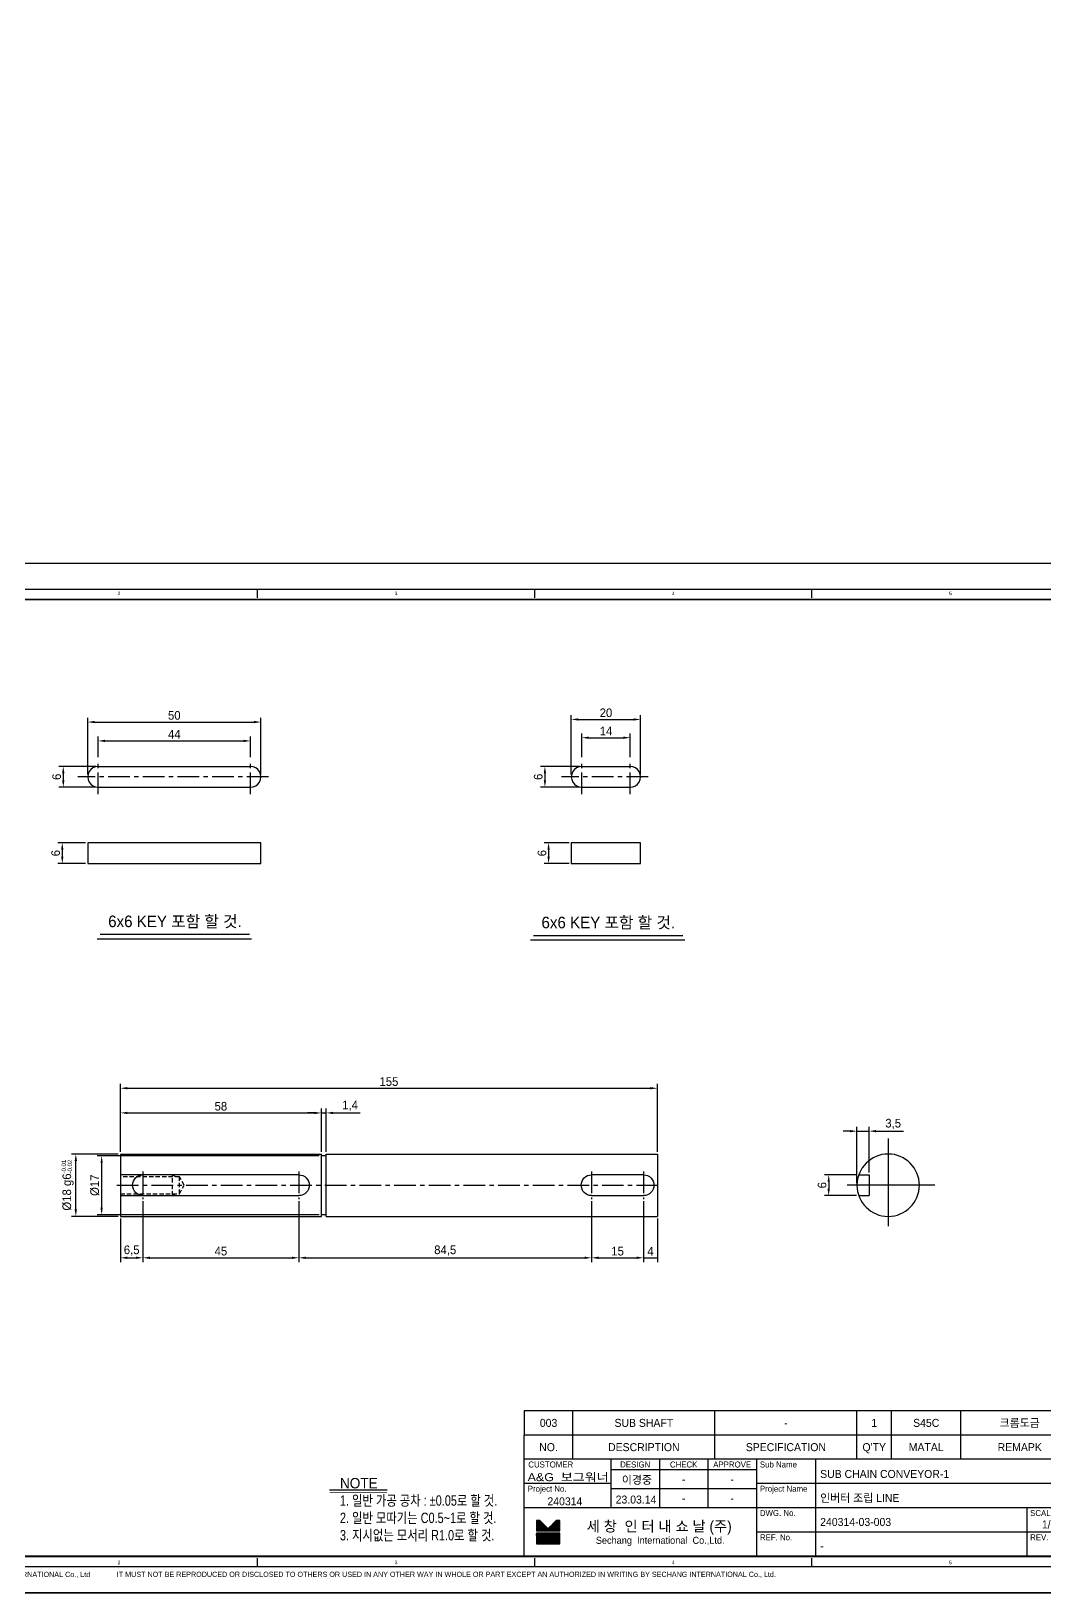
# Model space of a CAD drawing. Header units: inches. Extents: x 0 to 77285, y -118 to 40065.
# Drawn here: x 72740.2 to 73032.8, y 3988 to 4438.4 of the extents above; entities that cross this region are included whole.
import ezdxf
from ezdxf.enums import TextEntityAlignment as Align

# ---------------------------------------------------------------- set-up
doc = ezdxf.new("R2010")
doc.units = ezdxf.units.IN
doc.header["$LTSCALE"] = 5
doc.header["$MEASUREMENT"] = 0
for name, pattern in [('CENTER', [2, 1.25, -0.25, 0.25, -0.25]), ('HIDDEN', [0.375, 0.25, -0.125]), ('PHANTOM', [2.5, 1.25, -0.25, 0.25, -0.25, 0.25, -0.25])]:
    doc.linetypes.add(name, pattern=pattern)
for name, color, linetype in [('11', 1, 'CENTER'), ('22', 2, 'HIDDEN'), ('44', 4, 'Continuous'), ('55', 5, 'Continuous'), ('66', 6, 'PHANTOM'), ('77', 40, 'HIDDEN'), ('99', 181, 'Continuous'), ('A', 8, 'Continuous'), ('B', 123, 'Continuous'), ('D', 3, 'Continuous'), ('G', 231, 'Continuous'), ('T', 3, 'Continuous'), ('VV', 1, 'Continuous'), ('Y', 60, 'Continuous')]:
    doc.layers.add(name, color=color, linetype=linetype)
doc.layers.add('33', color=3, linetype='PHANTOM', lineweight=9)
doc.layers.add('88', color=35, linetype='Continuous', lineweight=5)
doc.styles.add('SCI', font='')
doc.styles.get('SCI').set_extended_font_data('Gulim')
doc.dimstyles.new('SCH', dxfattribs={"dimtxt": 2.5, "dimasz": 2, "dimexe": 1.25, "dimexo": 0.625, "dimtad": 1, "dimdec": 8, "dimtxsty": 'SCI', "dimcen": 2.5, "dimclrd": 4, "dimclre": 4, "dimclrt": 7, "dimadec": 8, "dimazin": 2, "dimtfac": 1, "dimtdec": 8, "dimtmove": 0, "dimatfit": 3, "dimfxl": 1, "dimarcsym": 0})

# ---------------------------------------------------------------- blocks, each defined once
blk = doc.blocks.new('J2')
for p, q in [((0, 2.25), (-2.6, 2.25)), ((-2.6, 2.25), (-1.3, 0)), ((-1.3, 0), (0, 2.25)), ((2.6, 2.25), (0, 2.25)), ((0, 2.25), (1.3, 0)), ((1.3, 0), (2.6, 2.25))]:
    blk.add_line(p, q)
blk = doc.blocks.new('J3')
for p, q in [((-3.9, 2.25), (-2.6, 0)), ((-1.3, 2.25), (-3.9, 2.25)), ((-2.6, 0), (-1.3, 2.25)), ((-1.3, 2.25), (0, 0)), ((1.3, 2.25), (-1.3, 2.25)), ((0, 0), (1.3, 2.25)), ((1.3, 2.25), (2.6, 0)), ((3.9, 2.25), (1.3, 2.25)), ((2.6, 0), (3.9, 2.25))]:
    blk.add_line(p, q)
blk = doc.blocks.new('A$C645fd8c3')
at = {"linetype": 'Continuous'}
h = blk.add_hatch(dxfattribs=at)
h.set_pattern_fill('ANSI31', color=5, scale=0.563055, style=0)
h.set_pattern_definition([(45, (-482.600826, -378.99261), (-0.04976753, 0.04976753), [])])
h.paths.add_polyline_path([(259.73, -279.27), (259.73, -276.17), (258.74, -276.17), (256.35, -278.56), (253.96, -276.17), (252.97, -276.17), (252.97, -279.27)])
h.paths.add_polyline_path([(252.97, -279.83), (252.97, -282.93), (259.73, -282.93), (259.73, -279.83)])
at = {"color": 2}
for p, q in [((12.5, -289.5), (12.5, -7.5)), ((12.5, -7.5), (412.5, -7.5)), ((92.5, -10), (92.5, -7.5)), ((172.5, -10), (172.5, -7.5)), ((252.5, -10), (252.5, -7.5)), ((332.5, -10), (332.5, -7.5)), ((412.5, -7.5), (412.5, -289.5)), ((15, -63.9), (12.5, -63.9)), ((412.5, -63.9), (410, -63.9)), ((15, -120.3), (12.5, -120.3)), ((412.5, -120.3), (410, -120.3)), ((15, -176.7), (12.5, -176.7)), ((412.5, -176.7), (410, -176.7)), ((15, -233.1), (12.5, -233.1)), ((412.5, -233.1), (410, -233.1)), ((92.5, -289.5), (92.5, -287)), ((172.5, -289.5), (172.5, -287)), ((252.5, -289.5), (252.5, -287)), ((332.5, -289.5), (332.5, -287)), ((412.5, -289.5), (12.5, -289.5))]:
    blk.add_line(p, q, dxfattribs=at)
at = {"color": 40}
for p, q in [((47.5, -18.5), (47.5, -10.5)), ((95.5, -18.5), (95.5, -10.5))]:
    blk.add_line(p, q, dxfattribs=at)
at = {"color": 7, "linetype": 'Continuous'}
blk.add_line((27.52, -27.62), (49.52, -27.62), dxfattribs=at)
for p, q in [((409.5, -244.5), (249.5, -244.5)), ((249.5, -244.5), (249.5, -251.5)), ((249.5, -286.5), (249.5, -251.5)), ((409.5, -251.5), (249.5, -251.5)), ((409.5, -258.5), (249.5, -258.5)), ((316.5, -258.5), (316.5, -286.5)), ((316.5, -261.5), (274.5, -261.5)), ((316.5, -267), (274.5, -267)), ((415.59, -275.4), (419.2, -275.4))]:
    blk.add_line(p, q)
at = {"color": 3}
for p, q in [((263.5, -251.5), (263.5, -244.5)), ((304.5, -251.5), (304.5, -244.5)), ((345.5, -251.5), (345.5, -244.5)), ((355.5, -251.5), (355.5, -244.5)), ((375.5, -251.5), (375.5, -244.5)), ((263.5, -258.5), (263.5, -251.5)), ((304.5, -258.5), (304.5, -251.5)), ((345.5, -258.5), (345.5, -251.5)), ((355.5, -258.5), (355.5, -251.5)), ((375.5, -258.5), (375.5, -251.5)), ((274.5, -258.5), (274.5, -272.5)), ((288.5, -258.5), (288.5, -272.5)), ((302.5, -258.5), (302.5, -272.5)), ((333.5, -258.5), (333.5, -286.5)), ((274.5, -265.5), (249.5, -265.5)), ((409.58, -265.5), (316.5, -265.5)), ((409.5, -272.5), (249.5, -272.5)), ((409.58, -279.5), (316.5, -279.5))]:
    blk.add_line(p, q, dxfattribs=at)
at = {"color": 5, "linetype": 'Continuous'}
for p, q in [((252.97, -276.17), (252.97, -279.27)), ((253.96, -276.17), (252.97, -276.17)), ((253.96, -276.17), (256.35, -278.56)), ((258.74, -276.17), (256.35, -278.56)), ((259.73, -276.17), (258.74, -276.17)), ((259.73, -279.27), (259.73, -276.17)), ((259.73, -279.27), (252.97, -279.27)), ((252.97, -279.83), (252.97, -282.93)), ((259.73, -279.83), (252.97, -279.83)), ((252.97, -282.93), (259.73, -282.93)), ((259.73, -282.93), (259.73, -279.83))]:
    blk.add_line(p, q, dxfattribs=at)
at = {"color": 40, "const_width": 0.5}
blk.add_lwpolyline([(15.5, -286.5), (15.5, -10.5), (409.5, -10.5), (409.5, -286.5)], close=True, dxfattribs=at)
at = {"color": 40}
blk.add_lwpolyline([(15.5, -18.5), (95.5, -18.5)], dxfattribs=at)
blk.add_lwpolyline([(33.52, -21.62, 1), (33.52, -33.62), (43.52, -33.62, 1), (43.52, -21.62)], format="xyb", close=True)
at = {"const_width": 0.257}
blk.add_lwpolyline([(193.31, -268.04), (209.91, -268.04)], dxfattribs=at)
at = {"color": 3}
blk.add_lwpolyline([(193.31, -267.35), (209.91, -267.35)], dxfattribs=at)
for centre, start, end in [((77.61, -27.99), 120, 240), ((91.22, -27.99), 300, 60)]:
    blk.add_arc(centre, 4.69, start, end)
at = {"layer": '11'}
blk.add_line((415.59, -276.4), (419.2, -276.4), dxfattribs=at)
at = {"layer": '22'}
blk.add_line((415.59, -277.4), (419.2, -277.4), dxfattribs=at)
at = {"layer": '33'}
blk.add_line((415.59, -278.4), (419.2, -278.4), dxfattribs=at)
at = {"layer": '44'}
blk.add_line((415.59, -279.4), (419.2, -279.4), dxfattribs=at)
at = {"layer": '55'}
blk.add_line((415.59, -280.4), (419.2, -280.4), dxfattribs=at)
at = {"layer": '66'}
blk.add_line((415.59, -281.4), (419.2, -281.4), dxfattribs=at)
at = {"layer": '77'}
blk.add_line((415.59, -282.4), (419.2, -282.4), dxfattribs=at)
at = {"layer": '88'}
blk.add_line((415.59, -283.4), (419.2, -283.4), dxfattribs=at)
at = {"layer": '99'}
blk.add_line((415.59, -284.4), (419.2, -284.4), dxfattribs=at)
at = {"layer": 'A'}
blk.add_line((415.59, -285.4), (419.2, -285.4), dxfattribs=at)
at = {"layer": 'B'}
blk.add_line((415.59, -286.4), (419.2, -286.4), dxfattribs=at)
at = {"layer": 'D'}
blk.add_line((415.59, -287.4), (419.2, -287.4), dxfattribs=at)
at = {"layer": 'Defpoints', "color": 1}
blk.add_lwpolyline([(0, -297), (0, 0), (420, 0), (420, -297)], close=True, dxfattribs=at)
at = {"layer": 'G'}
blk.add_line((415.59, -288.4), (419.2, -288.4), dxfattribs=at)
at = {"layer": 'T'}
for p, q in [((394.5, -272.5), (394.5, -286.5)), ((415.59, -289.4), (419.2, -289.4))]:
    blk.add_line(p, q, dxfattribs=at)
at = {"layer": 'VV'}
blk.add_line((415.59, -291.4), (419.2, -291.4), dxfattribs=at)
at = {"layer": 'Y'}
blk.add_line((415.59, -290.4), (419.2, -290.4), dxfattribs=at)
at = {"xscale": 2.34375, "yscale": 2.34375, "zscale": 2.34375}
for name, p in [('J2', (62.5, -31.03)), ('J3', (84.42, -31.03))]:
    blk.add_blockref(name, p, dxfattribs=at)
at = {"color": 2, "style": 'SCI'}
for s, p in [('1', (52.5, -8.75)), ('2', (132.5, -8.75)), ('3', (212.5, -8.75)), ('4', (292.5, -8.75)), ('5', (372.5, -8.75)), ('A', (13.75, -35.7)), ('A', (411.25, -35.7)), ('B', (13.75, -92.1)), ('B', (411.25, -92.1)), ('C', (13.75, -148.5)), ('C', (411.25, -148.5)), ('D', (13.75, -204.9)), ('D', (411.25, -204.9)), ('E', (13.75, -261.3)), ('E', (411.25, -261.3)), ('E', (411.25, -261.3)), ('1', (52.5, -288.25)), ('2', (132.5, -288.25)), ('3', (212.5, -288.25)), ('4', (292.5, -288.25)), ('5', (372.5, -288.25))]:
    blk.add_text(s, height=1, dxfattribs=at).set_placement(p, align=Align.MIDDLE_CENTER)
at = {"style": 'SCI'}
for s, height, p in [('Project No.', 4, (31.5, -14.5)), (',', 5.86, (69.61, -29.14)), ('NO.', 2.308, (256.5, -255)), ('DESCRIPTION', 2.3077, (284, -255)), ('SPECIFICATION', 2.3077, (325, -255)), ("Q'TY", 2.308, (350.5, -255)), ('MATAL', 2.308, (365.5, -255)), ('REMAPK', 2.308, (392.5, -255)), ('DESIGN', 1.731, (281.5, -260)), ('CHECK', 1.731, (295.5, -260)), ('APPROVE', 1.731, (309.5, -260)), ('이경중', 2.308, (282, -264.44)), ('-', 2.31, (295.5, -264.25)), ('-', 2.31, (309.5, -264.25)), ('세 창  인 터 내 쇼 날 (주)', 3.0296, (288.44, -277.82)), ('0', 0.6, (414.6, -275.37)), ('Sechang  International  Co.,Ltd.', 2.0198, (288.72, -281.87))]:
    blk.add_text(s, height=height, dxfattribs=at).set_placement(p, align=Align.MIDDLE_CENTER)
for s, height, p in [('CUSTOMER', 1.731, (250.65, -260)), ('Sub Name', 1.731, (317.5, -260)), ('Project No.', 1.7308, (250.5, -267)), ('Project Name', 1.7308, (317.5, -267)), ('DWG. No.', 1.731, (317.5, -274)), ('SCALE', 1.731, (395.5, -274)), ('REF. No.', 1.731, (317.5, -281)), ('REV.', 1.731, (395.5, -281))]:
    blk.add_text(s, height=height, dxfattribs=at).set_placement(p, align=Align.MIDDLE_LEFT)
at = {"color": 40, "style": 'SCI'}
for s, height, p in [('-', 2.31, (295.5, -269.75)), ('-', 2.31, (309.5, -269.75)), ('1/', 2.308, (400.15, -277.29))]:
    blk.add_text(s, height=height, dxfattribs=at).set_placement(p, align=Align.MIDDLE_CENTER)
at = {"color": 3, "linetype": 'Continuous', "style": 'SCI'}
for s, p in [('THIS DRAWING CONTAINS CONFIDENTIAL INFORMATION PROPRIETARY TO SECHANG INTERNATIONAL Co., Ltd  ', (12.11, -292.46)), ('IT MUST NOT BE REPRODUCED OR DISCLOSED TO OTHERS OR USED IN ANY OTHER WAY IN WHOLE OR PART EXCEPT AN AUTHORIZED IN WRITING BY SECHANG INTERNATIONAL Co., Ltd.', (131.88, -292.43))]:
    blk.add_text(s, height=1.5, dxfattribs=at).set_placement(p)
at = {"color": 2, "style": 'SCI'}
blk.add_text('A3', height=3, dxfattribs=at).set_placement((419.05, -296.11), align=Align.BOTTOM_RIGHT)
at = {"color": 40, "insert": (196.28, -263.89), "char_height": 3, "attachment_point": 1, "style": 'SCI'}
blk.add_mtext_dynamic_manual_height_columns('NOTE{\\W0.8;\\P1. 일반 가공 공차 : %%P0.05로 할 것.\\P2. 일반 모따기는 C0.5~1로 할 것.\\P3. 지시없는 모서리 R1.0로 할 것.}', width=205.982, gutter_width=1.29, heights=[0], dxfattribs=at)
at = {"layer": '11', "style": 'SCI'}
blk.add_text('11', height=0.6, dxfattribs=at).set_placement((414.6, -276.37), align=Align.MIDDLE_CENTER)
at = {"layer": '22', "style": 'SCI'}
blk.add_text('22', height=0.6, dxfattribs=at).set_placement((414.6, -277.37), align=Align.MIDDLE_CENTER)
at = {"layer": '33', "style": 'SCI'}
blk.add_text('33', height=0.6, dxfattribs=at).set_placement((414.6, -278.37), align=Align.MIDDLE_CENTER)
at = {"layer": '44', "style": 'SCI'}
blk.add_text('44', height=0.6, dxfattribs=at).set_placement((414.6, -279.37), align=Align.MIDDLE_CENTER)
at = {"layer": '55', "style": 'SCI'}
blk.add_text('55', height=0.6, dxfattribs=at).set_placement((414.6, -280.37), align=Align.MIDDLE_CENTER)
at = {"layer": '66', "style": 'SCI'}
blk.add_text('66', height=0.6, dxfattribs=at).set_placement((414.6, -281.37), align=Align.MIDDLE_CENTER)
at = {"layer": '77', "style": 'SCI'}
blk.add_text('77', height=0.6, dxfattribs=at).set_placement((414.6, -282.37), align=Align.MIDDLE_CENTER)
at = {"layer": '88', "style": 'SCI'}
blk.add_text('88', height=0.6, dxfattribs=at).set_placement((414.6, -283.37), align=Align.MIDDLE_CENTER)
at = {"layer": '99', "style": 'SCI'}
blk.add_text('99', height=0.6, dxfattribs=at).set_placement((414.6, -284.37), align=Align.MIDDLE_CENTER)
at = {"layer": 'A', "style": 'SCI'}
blk.add_text('A', height=0.6, dxfattribs=at).set_placement((414.6, -285.37), align=Align.MIDDLE_CENTER)
at = {"layer": 'B', "style": 'SCI'}
blk.add_text('B', height=0.6, dxfattribs=at).set_placement((414.6, -286.37), align=Align.MIDDLE_CENTER)
at = {"layer": 'D', "style": 'SCI'}
blk.add_text('D', height=0.6, dxfattribs=at).set_placement((414.6, -287.37), align=Align.MIDDLE_CENTER)
at = {"layer": 'G', "style": 'SCI'}
blk.add_text('G', height=0.6, dxfattribs=at).set_placement((414.6, -288.37), align=Align.MIDDLE_CENTER)
at = {"layer": 'T', "style": 'SCI'}
blk.add_text('T', height=0.6, dxfattribs=at).set_placement((414.6, -289.37), align=Align.MIDDLE_CENTER)
at = {"layer": 'VV', "style": 'SCI'}
blk.add_text('V', height=0.6, dxfattribs=at).set_placement((414.6, -291.37), align=Align.MIDDLE_CENTER)
at = {"layer": 'Y', "style": 'SCI'}
blk.add_text('Y', height=0.6, dxfattribs=at).set_placement((414.6, -290.37), align=Align.MIDDLE_CENTER)
blk = doc.blocks.new('A$C6529cc0f')
for p, q in [((-3, 8.49), (-3, 5.5)), ((-3, 5.5), (3, 5.5)), ((3, 8.49), (3, 5.5))]:
    blk.add_line(p, q)
blk.add_circle((0, 0), 9)
at = {"layer": '11', "ltscale": 4.05}
for p, q in [((0, -13.5), (0, 13.5)), ((-13.5, 0), (13.5, 0))]:
    blk.add_line(p, q, dxfattribs=at)
blk = doc.blocks.new('A$C3e168c5c')
for p, q in [((-155, 9), (-155, -9)), ((-59.4, 9), (-155, 9)), ((-59.4, -9), (-59.4, 9)), ((-59.4, 8.5), (-58, 8.5)), ((0, 9), (-58, 9)), ((-58, -9), (-58, 9)), ((0, 9), (0, -9)), ((-151, 3), (-136, 3)), ((-51.5, 3), (-6.5, 3)), ((-136, -3), (-151, -3)), ((-6.5, -3), (-51.5, -3)), ((-59.4, -9), (-155, -9)), ((-59.4, -8.5), (-58, -8.5)), ((0, -9), (-58, -9))]:
    blk.add_line(p, q)
for centre, start, end in [((-151, 0), 90, 270), ((-136, 0), 270, 90), ((-51.5, 0), 90, 270), ((-6.5, 0), 270, 90)]:
    blk.add_arc(centre, 3, start, end)
at = {"layer": '11'}
for p, q in [((1, 0), (-156, 0)), ((-151, 4), (-151, -4)), ((-136, 4), (-136, -4)), ((-51.5, 4), (-51.5, -4)), ((-6.5, 4), (-6.5, -4))]:
    blk.add_line(p, q, dxfattribs=at)
at = {"layer": '22'}
for p, q in [((-18.42, 0), (-17, 2.46)), ((-17, -2.46), (-18.42, 0)), ((-17, 2.46), (0, 2.46)), ((-17, -2.46), (-17, 2.46)), ((-15, -3), (-15, 3)), ((0, -2.46), (-17, -2.46))]:
    blk.add_line(p, q, dxfattribs=at)
at = {"layer": 'T'}
for p, q in [((-15.94, 2.46), (-15, 3)), ((-15, 3), (0, 3)), ((-15, -3), (-15.94, -2.46)), ((0, -3), (-15, -3))]:
    blk.add_line(p, q, dxfattribs=at)
blk = doc.blocks.new('*D1336')
at = {"color": 4, "lineweight": -2, "transparency": 16777216}
for p, q in [((72765.98, 4115.2), (72765.98, 4127.68)), ((72767.98, 4126.43), (72821.98, 4126.43)), ((72823.98, 4115.2), (72823.98, 4127.68))]:
    blk.add_line(p, q, dxfattribs=at)
at = {"color": 4, "transparency": 16777216}
for points in [[(72767.98, 4126.76), (72767.98, 4126.1), (72765.98, 4126.43)], [(72821.98, 4126.76), (72821.98, 4126.1), (72823.98, 4126.43)]]:
    blk.add_solid(points, dxfattribs=at)
at = {"layer": 'Defpoints', "color": 0, "transparency": 16777216}
for p in [(72823.98, 4126.43), (72765.98, 4114.58), (72823.98, 4114.58)]:
    blk.add_point(p, dxfattribs=at)
at = {"color": 7, "transparency": 16777216, "insert": (72794.98, 4128.34), "char_height": 2.5, "attachment_point": 5, "style": 'SCI'}
blk.add_mtext('58', dxfattribs=at)
blk = doc.blocks.new('*D1337')
at = {"color": 4, "lineweight": -2, "transparency": 16777216}
for p, q in [((72821.98, 4126.43), (72819.98, 4126.43)), ((72823.98, 4115.2), (72823.98, 4127.68)), ((72823.98, 4126.43), (72825.38, 4126.43)), ((72825.38, 4115.2), (72825.38, 4127.68)), ((72827.38, 4126.43), (72835.14, 4126.43))]:
    blk.add_line(p, q, dxfattribs=at)
at = {"color": 4, "transparency": 16777216}
for points in [[(72821.98, 4126.76), (72821.98, 4126.1), (72823.98, 4126.43)], [(72827.38, 4126.76), (72827.38, 4126.1), (72825.38, 4126.43)]]:
    blk.add_solid(points, dxfattribs=at)
at = {"layer": 'Defpoints', "color": 0, "transparency": 16777216}
for p in [(72825.38, 4126.43), (72823.98, 4114.58), (72825.38, 4114.58)]:
    blk.add_point(p, dxfattribs=at)
at = {"color": 7, "transparency": 16777216, "insert": (72832.26, 4128.49), "char_height": 2.5, "attachment_point": 5, "style": 'SCI'}
blk.add_mtext('1,4', dxfattribs=at)
blk = doc.blocks.new('*D1338')
at = {"color": 4, "lineweight": -2, "transparency": 16777216}
for p, q in [((72765.98, 4115.2), (72765.98, 4134.8)), ((72920.98, 4115.2), (72920.98, 4134.8)), ((72767.98, 4133.55), (72918.98, 4133.55))]:
    blk.add_line(p, q, dxfattribs=at)
at = {"color": 4, "transparency": 16777216}
for points in [[(72767.98, 4133.89), (72767.98, 4133.22), (72765.98, 4133.55)], [(72918.98, 4133.89), (72918.98, 4133.22), (72920.98, 4133.55)]]:
    blk.add_solid(points, dxfattribs=at)
at = {"layer": 'Defpoints', "color": 0, "transparency": 16777216}
for p in [(72920.98, 4133.55), (72765.98, 4114.58), (72920.98, 4114.58)]:
    blk.add_point(p, dxfattribs=at)
at = {"color": 7, "transparency": 16777216, "insert": (72843.48, 4135.46), "char_height": 2.5, "attachment_point": 5, "style": 'SCI'}
blk.add_mtext('155', dxfattribs=at)
blk = doc.blocks.new('*D1339')
at = {"color": 4, "lineweight": -2, "transparency": 16777216}
for p, q in [((72772.48, 4100.95), (72772.48, 4083.39)), ((72765.98, 4095.95), (72765.98, 4083.39)), ((72767.98, 4084.64), (72770.48, 4084.64))]:
    blk.add_line(p, q, dxfattribs=at)
at = {"color": 4, "transparency": 16777216}
for points in [[(72767.98, 4084.98), (72767.98, 4084.31), (72765.98, 4084.64)], [(72770.48, 4084.98), (72770.48, 4084.31), (72772.48, 4084.64)]]:
    blk.add_solid(points, dxfattribs=at)
at = {"layer": 'Defpoints', "color": 0, "transparency": 16777216}
for p in [(72772.48, 4101.58), (72765.98, 4096.58), (72772.48, 4084.64)]:
    blk.add_point(p, dxfattribs=at)
at = {"color": 7, "transparency": 16777216, "insert": (72769.23, 4086.71), "char_height": 2.5, "attachment_point": 5, "style": 'SCI'}
blk.add_mtext('6,5', dxfattribs=at)
blk = doc.blocks.new('*D1340')
at = {"color": 4, "lineweight": -2, "transparency": 16777216}
for p, q in [((72772.48, 4100.95), (72772.48, 4083.39)), ((72817.48, 4100.95), (72817.48, 4083.39)), ((72774.48, 4084.64), (72815.48, 4084.64))]:
    blk.add_line(p, q, dxfattribs=at)
at = {"color": 4, "transparency": 16777216}
for points in [[(72774.48, 4084.98), (72774.48, 4084.31), (72772.48, 4084.64)], [(72815.48, 4084.98), (72815.48, 4084.31), (72817.48, 4084.64)]]:
    blk.add_solid(points, dxfattribs=at)
at = {"layer": 'Defpoints', "color": 0, "transparency": 16777216}
for p in [(72772.48, 4101.58), (72817.48, 4101.58), (72817.48, 4084.64)]:
    blk.add_point(p, dxfattribs=at)
at = {"color": 7, "transparency": 16777216, "insert": (72794.98, 4086.55), "char_height": 2.5, "attachment_point": 5, "style": 'SCI'}
blk.add_mtext('45', dxfattribs=at)
blk = doc.blocks.new('*D1341')
at = {"color": 4, "lineweight": -2, "transparency": 16777216}
for p, q in [((72817.48, 4100.95), (72817.48, 4083.39)), ((72901.98, 4100.95), (72901.98, 4083.39)), ((72819.48, 4084.64), (72899.98, 4084.64))]:
    blk.add_line(p, q, dxfattribs=at)
at = {"color": 4, "transparency": 16777216}
for points in [[(72819.48, 4084.98), (72819.48, 4084.31), (72817.48, 4084.64)], [(72899.98, 4084.98), (72899.98, 4084.31), (72901.98, 4084.64)]]:
    blk.add_solid(points, dxfattribs=at)
at = {"layer": 'Defpoints', "color": 0, "transparency": 16777216}
for p in [(72817.48, 4101.58), (72901.98, 4101.58), (72901.98, 4084.64)]:
    blk.add_point(p, dxfattribs=at)
at = {"color": 7, "transparency": 16777216, "insert": (72859.73, 4086.71), "char_height": 2.5, "attachment_point": 5, "style": 'SCI'}
blk.add_mtext('84,5', dxfattribs=at)
blk = doc.blocks.new('*D1342')
at = {"color": 4, "lineweight": -2, "transparency": 16777216}
for p, q in [((72901.98, 4100.95), (72901.98, 4083.39)), ((72916.98, 4100.95), (72916.98, 4083.39)), ((72903.98, 4084.64), (72914.98, 4084.64))]:
    blk.add_line(p, q, dxfattribs=at)
at = {"color": 4, "transparency": 16777216}
for points in [[(72903.98, 4084.98), (72903.98, 4084.31), (72901.98, 4084.64)], [(72914.98, 4084.98), (72914.98, 4084.31), (72916.98, 4084.64)]]:
    blk.add_solid(points, dxfattribs=at)
at = {"layer": 'Defpoints', "color": 0, "transparency": 16777216}
for p in [(72901.98, 4101.58), (72916.98, 4101.58), (72916.98, 4084.64)]:
    blk.add_point(p, dxfattribs=at)
at = {"color": 7, "transparency": 16777216, "insert": (72909.48, 4086.55), "char_height": 2.5, "attachment_point": 5, "style": 'SCI'}
blk.add_mtext('15', dxfattribs=at)
blk = doc.blocks.new('*D1343')
at = {"color": 4, "lineweight": -2, "transparency": 16777216}
for p, q in [((72916.98, 4100.95), (72916.98, 4083.39)), ((72920.98, 4095.95), (72920.98, 4083.39)), ((72916.98, 4084.64), (72920.98, 4084.64))]:
    blk.add_line(p, q, dxfattribs=at)
at = {"layer": 'Defpoints', "color": 0, "transparency": 16777216}
for p in [(72916.98, 4101.58), (72920.98, 4096.58), (72920.98, 4084.64)]:
    blk.add_point(p, dxfattribs=at)
at = {"color": 7, "transparency": 16777216, "insert": (72918.98, 4086.55), "char_height": 2.5, "attachment_point": 5, "style": 'SCI'}
blk.add_mtext('4', dxfattribs=at)
blk = doc.blocks.new('*D1344')
at = {"color": 4, "lineweight": -2, "transparency": 16777216}
for p, q in [((72823.36, 4114.08), (72759.31, 4114.08)), ((72760.56, 4112.08), (72760.56, 4099.08)), ((72823.36, 4097.08), (72759.31, 4097.08))]:
    blk.add_line(p, q, dxfattribs=at)
at = {"color": 4, "transparency": 16777216}
for points in [[(72760.22, 4112.08), (72760.89, 4112.08), (72760.56, 4114.08)], [(72760.22, 4099.08), (72760.89, 4099.08), (72760.56, 4097.08)]]:
    blk.add_solid(points, dxfattribs=at)
at = {"layer": 'Defpoints', "color": 0, "transparency": 16777216}
for p in [(72823.98, 4114.08), (72760.56, 4097.08), (72823.98, 4097.08)]:
    blk.add_point(p, dxfattribs=at)
at = {"color": 7, "transparency": 16777216, "insert": (72758.58, 4105.58), "char_height": 2.5, "attachment_point": 5, "rotation": 90, "style": 'SCI'}
blk.add_mtext('%%C17', dxfattribs=at)
blk = doc.blocks.new('*D1345')
at = {"color": 4, "lineweight": -2, "transparency": 16777216}
for p, q in [((72765.36, 4114.58), (72751.86, 4114.58)), ((72753.11, 4098.58), (72753.11, 4112.58)), ((72765.36, 4096.58), (72751.86, 4096.58))]:
    blk.add_line(p, q, dxfattribs=at)
at = {"color": 4, "transparency": 16777216}
for points in [[(72752.77, 4112.58), (72753.44, 4112.58), (72753.11, 4114.58)], [(72752.77, 4098.58), (72753.44, 4098.58), (72753.11, 4096.58)]]:
    blk.add_solid(points, dxfattribs=at)
at = {"layer": 'Defpoints', "color": 0, "transparency": 16777216}
for p in [(72753.11, 4114.58), (72765.98, 4114.58), (72765.98, 4096.58)]:
    blk.add_point(p, dxfattribs=at)
at = {"color": 7, "transparency": 16777216, "insert": (72750.75, 4105.58), "char_height": 2.5, "attachment_point": 5, "rotation": 90, "style": 'SCI'}
blk.add_mtext('\\A1;%%C18{\\H1.00x; g6{\\H0.5x;\\S-0.01^ -0.02;}}', dxfattribs=at)
blk = doc.blocks.new('*D1348')
at = {"color": 4, "lineweight": -2, "transparency": 16777216}
for p, q in [((72978.47, 4108.58), (72969.16, 4108.58)), ((72970.41, 4106.58), (72970.41, 4104.58)), ((72978.47, 4102.58), (72969.16, 4102.58))]:
    blk.add_line(p, q, dxfattribs=at)
at = {"color": 4, "transparency": 16777216}
for points in [[(72970.08, 4106.58), (72970.75, 4106.58), (72970.41, 4108.58)], [(72970.08, 4104.58), (72970.75, 4104.58), (72970.41, 4102.58)]]:
    blk.add_solid(points, dxfattribs=at)
at = {"layer": 'Defpoints', "color": 0, "transparency": 16777216}
for p in [(72979.1, 4108.58), (72970.41, 4102.58), (72979.1, 4102.58)]:
    blk.add_point(p, dxfattribs=at)
at = {"color": 7, "transparency": 16777216, "insert": (72968.51, 4105.58), "char_height": 2.5, "attachment_point": 5, "rotation": 90, "style": 'SCI'}
blk.add_mtext('6', dxfattribs=at)
blk = doc.blocks.new('*D1349')
at = {"color": 4, "lineweight": -2, "transparency": 16777216}
for p, q in [((72978.58, 4106.2), (72978.58, 4122.42)), ((72982.08, 4109.2), (72982.08, 4122.42)), ((72976.58, 4121.17), (72974.58, 4121.17)), ((72978.58, 4121.17), (72982.08, 4121.17)), ((72984.08, 4121.17), (72991.98, 4121.17))]:
    blk.add_line(p, q, dxfattribs=at)
at = {"color": 4, "transparency": 16777216}
for points in [[(72976.58, 4121.51), (72976.58, 4120.84), (72978.58, 4121.17)], [(72984.08, 4121.51), (72984.08, 4120.84), (72982.08, 4121.17)]]:
    blk.add_solid(points, dxfattribs=at)
at = {"layer": 'Defpoints', "color": 0, "transparency": 16777216}
for p in [(72982.08, 4121.17), (72982.08, 4108.58), (72978.58, 4105.58)]:
    blk.add_point(p, dxfattribs=at)
at = {"color": 7, "transparency": 16777216, "insert": (72989.03, 4123.24), "char_height": 2.5, "attachment_point": 5, "style": 'SCI'}
blk.add_mtext('3,5', dxfattribs=at)
blk = doc.blocks.new('*D1350')
at = {"color": 4, "lineweight": -2, "transparency": 16777216}
for p, q in [((72758.91, 4226.38), (72748.24, 4226.38)), ((72758.91, 4220.38), (72748.24, 4220.38)), ((72749.49, 4224.38), (72749.49, 4222.38))]:
    blk.add_line(p, q, dxfattribs=at)
at = {"color": 4, "transparency": 16777216}
for points in [[(72749.15, 4224.38), (72749.82, 4224.38), (72749.49, 4226.38)], [(72749.15, 4222.38), (72749.82, 4222.38), (72749.49, 4220.38)]]:
    blk.add_solid(points, dxfattribs=at)
at = {"layer": 'Defpoints', "color": 0, "transparency": 16777216}
for p in [(72759.53, 4226.38), (72749.49, 4220.38), (72759.53, 4220.38)]:
    blk.add_point(p, dxfattribs=at)
at = {"color": 7, "transparency": 16777216, "insert": (72747.58, 4223.38), "char_height": 2.5, "attachment_point": 5, "rotation": 90, "style": 'SCI'}
blk.add_mtext('6', dxfattribs=at)
blk = doc.blocks.new('*D1351')
at = {"color": 4, "lineweight": -2, "transparency": 16777216}
for p, q in [((72759.53, 4229), (72759.53, 4234.98)), ((72803.53, 4229), (72803.53, 4234.98)), ((72761.53, 4233.73), (72801.53, 4233.73))]:
    blk.add_line(p, q, dxfattribs=at)
at = {"color": 4, "transparency": 16777216}
for points in [[(72761.53, 4234.07), (72761.53, 4233.4), (72759.53, 4233.73)], [(72801.53, 4234.07), (72801.53, 4233.4), (72803.53, 4233.73)]]:
    blk.add_solid(points, dxfattribs=at)
at = {"layer": 'Defpoints', "color": 0, "transparency": 16777216}
for p in [(72803.53, 4233.73), (72759.53, 4228.38), (72803.53, 4228.38)]:
    blk.add_point(p, dxfattribs=at)
at = {"color": 7, "transparency": 16777216, "insert": (72781.53, 4235.64), "char_height": 2.5, "attachment_point": 5, "style": 'SCI'}
blk.add_mtext('44', dxfattribs=at)
blk = doc.blocks.new('*D1352')
at = {"color": 4, "lineweight": -2, "transparency": 16777216}
for p, q in [((72756.53, 4224), (72756.53, 4240.42)), ((72758.53, 4239.17), (72804.53, 4239.17)), ((72806.53, 4224), (72806.53, 4240.42))]:
    blk.add_line(p, q, dxfattribs=at)
at = {"color": 4, "transparency": 16777216}
for points in [[(72758.53, 4239.51), (72758.53, 4238.84), (72756.53, 4239.17)], [(72804.53, 4239.51), (72804.53, 4238.84), (72806.53, 4239.17)]]:
    blk.add_solid(points, dxfattribs=at)
at = {"layer": 'Defpoints', "color": 0, "transparency": 16777216}
for p in [(72806.53, 4239.17), (72756.53, 4223.38), (72806.53, 4223.38)]:
    blk.add_point(p, dxfattribs=at)
at = {"color": 7, "transparency": 16777216, "insert": (72781.53, 4241.08), "char_height": 2.5, "attachment_point": 5, "style": 'SCI'}
blk.add_mtext('50', dxfattribs=at)
blk = doc.blocks.new('*D1353')
at = {"color": 4, "lineweight": -2, "transparency": 16777216}
for p, q in [((72755.91, 4204.37), (72747.95, 4204.37)), ((72749.2, 4202.37), (72749.2, 4200.37)), ((72755.91, 4198.37), (72747.95, 4198.37))]:
    blk.add_line(p, q, dxfattribs=at)
at = {"color": 4, "transparency": 16777216}
for points in [[(72748.86, 4202.37), (72749.53, 4202.37), (72749.2, 4204.37)], [(72748.86, 4200.37), (72749.53, 4200.37), (72749.2, 4198.37)]]:
    blk.add_solid(points, dxfattribs=at)
at = {"layer": 'Defpoints', "color": 0, "transparency": 16777216}
for p in [(72756.53, 4204.37), (72749.2, 4198.37), (72756.53, 4198.37)]:
    blk.add_point(p, dxfattribs=at)
at = {"color": 7, "transparency": 16777216, "insert": (72747.29, 4201.37), "char_height": 2.5, "attachment_point": 5, "rotation": 90, "style": 'SCI'}
blk.add_mtext('6', dxfattribs=at)
blk = doc.blocks.new('*D1354')
at = {"color": 4, "lineweight": -2, "transparency": 16777216}
for p, q in [((72899.13, 4229), (72899.13, 4235.91)), ((72901.13, 4234.66), (72911.13, 4234.66)), ((72913.13, 4229), (72913.13, 4235.91))]:
    blk.add_line(p, q, dxfattribs=at)
at = {"color": 4, "transparency": 16777216}
for points in [[(72901.13, 4234.99), (72901.13, 4234.32), (72899.13, 4234.66)], [(72911.13, 4234.99), (72911.13, 4234.32), (72913.13, 4234.66)]]:
    blk.add_solid(points, dxfattribs=at)
at = {"layer": 'Defpoints', "color": 0, "transparency": 16777216}
for p in [(72913.13, 4234.66), (72899.13, 4228.38), (72913.13, 4228.38)]:
    blk.add_point(p, dxfattribs=at)
at = {"color": 7, "transparency": 16777216, "insert": (72906.13, 4236.57), "char_height": 2.5, "attachment_point": 5, "style": 'SCI'}
blk.add_mtext('14', dxfattribs=at)
blk = doc.blocks.new('*D1355')
at = {"color": 4, "lineweight": -2, "transparency": 16777216}
for p, q in [((72898.51, 4226.38), (72887.25, 4226.38)), ((72898.5, 4220.38), (72887.25, 4220.38)), ((72888.5, 4224.38), (72888.5, 4222.38))]:
    blk.add_line(p, q, dxfattribs=at)
at = {"color": 4, "transparency": 16777216}
for points in [[(72888.17, 4224.38), (72888.83, 4224.38), (72888.5, 4226.38)], [(72888.17, 4222.38), (72888.83, 4222.38), (72888.5, 4220.38)]]:
    blk.add_solid(points, dxfattribs=at)
at = {"layer": 'Defpoints', "color": 0, "transparency": 16777216}
for p in [(72899.13, 4226.38), (72888.5, 4220.38), (72899.13, 4220.38)]:
    blk.add_point(p, dxfattribs=at)
at = {"color": 7, "transparency": 16777216, "insert": (72886.59, 4223.38), "char_height": 2.5, "attachment_point": 5, "rotation": 90, "style": 'SCI'}
blk.add_mtext('6', dxfattribs=at)
blk = doc.blocks.new('*D1356')
at = {"color": 4, "lineweight": -2, "transparency": 16777216}
for p, q in [((72895.5, 4204.37), (72888.31, 4204.37)), ((72889.56, 4202.37), (72889.56, 4200.37)), ((72895.5, 4198.37), (72888.31, 4198.37))]:
    blk.add_line(p, q, dxfattribs=at)
at = {"color": 4, "transparency": 16777216}
for points in [[(72889.23, 4202.37), (72889.9, 4202.37), (72889.56, 4204.37)], [(72889.23, 4200.37), (72889.9, 4200.37), (72889.56, 4198.37)]]:
    blk.add_solid(points, dxfattribs=at)
at = {"layer": 'Defpoints', "color": 0, "transparency": 16777216}
for p in [(72896.13, 4204.37), (72889.56, 4198.37), (72896.13, 4198.37)]:
    blk.add_point(p, dxfattribs=at)
at = {"color": 7, "transparency": 16777216, "insert": (72887.66, 4201.37), "char_height": 2.5, "attachment_point": 5, "rotation": 90, "style": 'SCI'}
blk.add_mtext('6', dxfattribs=at)
blk = doc.blocks.new('*D1357')
at = {"color": 4, "lineweight": -2, "transparency": 16777216}
for p, q in [((72896.13, 4224), (72896.13, 4241.17)), ((72898.13, 4239.92), (72914.13, 4239.92)), ((72916.13, 4224), (72916.13, 4241.17))]:
    blk.add_line(p, q, dxfattribs=at)
at = {"color": 4, "transparency": 16777216}
for points in [[(72898.13, 4240.25), (72898.13, 4239.59), (72896.13, 4239.92)], [(72914.13, 4240.25), (72914.13, 4239.59), (72916.13, 4239.92)]]:
    blk.add_solid(points, dxfattribs=at)
at = {"layer": 'Defpoints', "color": 0, "transparency": 16777216}
for p in [(72916.13, 4239.92), (72896.13, 4223.38), (72916.13, 4223.38)]:
    blk.add_point(p, dxfattribs=at)
at = {"color": 7, "transparency": 16777216, "insert": (72906.13, 4241.83), "char_height": 2.5, "attachment_point": 5, "style": 'SCI'}
blk.add_mtext('20', dxfattribs=at)

msp = doc.modelspace()

# ---------------------------------------------------------------- linework, layer by layer
for p, q in [((72759.52867417, 4226.37643013), (72803.54023002, 4226.37643167)), ((72899.12607265, 4226.37643013), (72913.1376285, 4226.37643167)), ((72759.52867417, 4220.37643168), (72803.54023002, 4220.37646113)), ((72899.12607265, 4220.37643168), (72913.1376285, 4220.37646113))]:
    msp.add_line(p, q)
at = {"color": 3}
for p, q in [((72803.78462917, 4176.58626791), (72759.26297518, 4176.58626791)), ((72803.22105526, 4177.85351651), (72760.17875871, 4177.85351651)), ((72928.85380242, 4176.25734275), (72884.33214844, 4176.25734275)), ((72928.29022851, 4177.52459135), (72885.24793197, 4177.52459135))]:
    msp.add_line(p, q, dxfattribs=at)
for points in [[(71277.07583024, 3988.02503557), (73574.39282526, 3988.02503557), (73574.39282526, 4686.16601062), (71277.07583024, 4686.16601062)], [(72806.53082978, 4204.3731044), (72756.53082978, 4204.3731044), (72756.53082978, 4198.3731044), (72806.53082978, 4198.3731044)], [(72916.12822826, 4204.3731044), (72896.12822826, 4204.3731044), (72896.12822826, 4198.3731044), (72916.12822826, 4198.3731044)]]:
    msp.add_lwpolyline(points, close=True)
for centre, start, end in [((72759.53082978, 4223.3764309), 89.9588012525, 270.0411987608), ((72803.53082978, 4223.3764464), 269.9588012392, 90.0411987475), ((72899.12822826, 4223.3764309), 89.9588012525, 270.0411987608), ((72913.12822826, 4223.3764464), 269.9588012392, 90.0411987475)]:
    msp.add_arc(centre, 3, start, end)
at = {"layer": '11', "linetype": 'CENTER'}
for p, q in [((72759.53082978, 4218.3764309), (72759.53082978, 4228.3764309)), ((72803.53082978, 4218.3764464), (72803.53082978, 4228.3764464)), ((72899.12822826, 4218.3764309), (72899.12822826, 4228.3764309)), ((72913.12822826, 4218.3764464), (72913.12822826, 4228.3764464)), ((72808.69564653, 4223.3764464), (72753.71556753, 4223.3764464)), ((72918.29304501, 4223.3764464), (72893.31296601, 4223.3764464))]:
    msp.add_line(p, q, dxfattribs=at)

# ---------------------------------------------------------------- block references
at = {"color": 3}
msp.add_blockref('A$C645fd8c3', (72633.06003237, 4285.02503557), dxfattribs=at)
at = {"xscale": -1, "rotation": 90}
msp.add_blockref('A$C6529cc0f', (72987.58167973, 4105.57903865), dxfattribs=at)
at = {"xscale": -1}
msp.add_blockref('A$C3e168c5c', (72765.98437105, 4105.57903865), dxfattribs=at)

# ---------------------------------------------------------------- texts
at = {"style": 'SCI'}
for s, height, p in [('003', 2.307692308, (72889.56003237, 4037.02503557)), ('SUB SHAFT', 2.307692308, (72917.06003237, 4037.02504383)), ('-', 2.30769231, (72958.06003237, 4037.02503557)), ('1', 2.30769231, (72983.56003237, 4037.02503557)), ('S45C', 2.307692308, (72998.56003237, 4037.02503557)), ('크롬도금', 2.307692308, (73025.56003237, 4037.02503557))]:
    msp.add_text(s, height=height, dxfattribs=at).set_placement(p, align=Align.MIDDLE_CENTER)
at = {"color": 40, "style": 'SCI', "width": 1.12551}
msp.add_text('A&G_보그워너', height=2.307692308, dxfattribs=at).set_placement((72883.51753046, 4020.22065865), (72906.90041739, 4020.22065865), align=Align.FIT)
at = {"color": 40, "style": 'SCI'}
for s, height, p in [('SUB CHAIN CONVEYOR-1', 2.3076923077, (72967.95575283, 4022.29426634)), ('인버터 조립 LINE', 2.3076923077, (72967.95575283, 4015.37118942)), ('240314-03-003', 2.3076923077, (72967.95575283, 4008.44811249)), ('-', 2.30769231, (72967.95575283, 4001.52503557))]:
    msp.add_text(s, height=height, dxfattribs=at).set_placement(p, align=Align.MIDDLE_LEFT)
for s, p in [('240314', (72894.26988828, 4014.39042019)), ('23.03.14', (72914.80294746, 4014.90965096))]:
    msp.add_text(s, height=2.307692308, dxfattribs=at).set_placement(p, align=Align.MIDDLE_CENTER)
at = {"color": 7, "char_height": 3.3333333333, "attachment_point": 5, "style": 'SCI'}
for insert in [(72781.72007691, 4181.50788688), (72906.78925017, 4181.17896172)]:
    msp.add_mtext('6x6 KEY 포함 할 것.', dxfattribs=dict(at, insert=insert))

# ---------------------------------------------------------------- dimensions: what is measured, and where the dimension line sits
for base, p1, p2, picture, middle in [((72916.1282282623, 4239.9189293153), (72896.1282282627, 4223.3764309006), (72916.1282282623, 4223.3764309006), '*D1357', (72906.1282282625, 4241.825553816)), ((72806.5308297836, 4239.1743217457), (72756.530829784, 4223.3764309006), (72806.5308297836, 4223.3764464007), '*D1352', (72781.5308297838, 4241.0809462464)), ((72803.5308297841, 4233.7341644522), (72759.5308297833, 4228.376430901), (72803.5308297841, 4228.3764464011), '*D1351', (72781.5308297837, 4235.6424534003)), ((72913.1282282628, 4234.6577725154), (72899.128228262, 4228.376430901), (72913.1282282628, 4228.3764464011), '*D1354', (72906.1282282624, 4236.5677259109)), ((72920.9843710472, 4133.5521964687), (72765.9843710472, 4114.5790386525), (72920.9843710472, 4114.5790386525), '*D1338', (72843.4843710472, 4135.4621498642)), ((72823.9843710472, 4126.4312057319), (72765.9843710472, 4114.5790386526), (72823.9843710472, 4114.5790386526), '*D1336', (72794.9843710472, 4128.3378302326)), ((72825.38437105, 4126.43120573), (72823.98437105, 4114.57903865), (72825.38437105, 4114.57903865), '*D1337', (72832.25970394, 4128.49428829)), ((72982.08167973, 4121.17498634), (72978.58167973, 4105.57903865), (72982.08167973, 4108.57903865), '*D1349', (72989.02858386, 4123.23640445)), ((72772.4843710472, 4084.6444653016), (72765.9843710472, 4096.5790386525), (72772.4843710472, 4101.5790386525), '*D1339', (72769.2343710472, 4086.7058834107))]:
    dim = msp.add_linear_dim(base=base, p1=p1, p2=p2, dimstyle='SCH')
    dim.commit()
    dim.dimension.update_dxf_attribs({"geometry": picture, "text_midpoint": middle})
for base, p1, p2, text, picture, middle in [((72749.48718263, 4220.37643168), (72759.53299054, 4226.37643013), (72759.53299455, 4220.37643168), '6', '*D1350', (72747.58055813, 4223.3764309)), ((72888.49910314, 4220.37643168), (72899.13038542, 4226.37643013), (72899.1260711, 4220.37643168), '6', '*D1355', (72886.59247864, 4223.3764309)), ((72760.5565190612, 4097.0790386525), (72823.9843710472, 4114.0790386525), (72823.9843710472, 4097.0790386525), '%%C<>', '*D1344', (72758.5849811118, 4105.5790386525))]:
    dim = msp.add_linear_dim(base=base, p1=p1, p2=p2, angle=90, text=text, dimstyle='SCH')
    dim.commit()
    dim.dimension.update_dxf_attribs({"geometry": picture, "text_midpoint": middle})
for base, p1, p2, picture, middle in [((72749.195006151, 4198.3731043999), (72756.530829784, 4204.3731043999), (72756.530829784, 4198.3731043999), '*D1353', (72747.2883816504, 4201.3731043999)), ((72889.5639072464, 4198.3731043999), (72896.1282282627, 4204.3731043999), (72896.1282282627, 4198.3731043999), '*D1356', (72887.6572827457, 4201.3731043999)), ((72970.4141266389, 4102.5790386526), (72979.0963983598, 4108.5790386526), (72979.0963983598, 4102.5790386526), '*D1348', (72968.5075021383, 4105.5790386525))]:
    dim = msp.add_linear_dim(base=base, p1=p1, p2=p2, angle=90, dimstyle='SCH')
    dim.commit()
    dim.dimension.update_dxf_attribs({"geometry": picture, "text_midpoint": middle})
dim = msp.add_linear_dim(base=(72753.1072511553, 4114.5790386525), p1=(72765.9843710472, 4096.5790386525), p2=(72765.9843710472, 4114.5790386525), angle=90, text='%%C<>{\\H1.00x; g6{\\H0.5x;\\S-0.01^ -0.02;}}', dimstyle='SCH', override={"dimpost": '', "dimtol": 0, "dimlim": 0, "dimtp": -0.006, "dimtm": 0.017, "dimtfac": 1, "dimtdec": 2, "dimtolj": 1, "dimtzin": 8})
dim.commit()
dim.dimension.update_dxf_attribs({"geometry": '*D1345', "text_midpoint": (72750.7509484478, 4105.5790386525)})
for base, p1, p2, picture, middle in [((72817.4843710472, 4084.6444653016), (72772.4843710472, 4101.5790386525), (72817.4843710472, 4101.5790386525), '*D1340', (72794.9843710472, 4086.5527542496)), ((72901.9843710472, 4084.6444653016), (72817.4843710472, 4101.5790386525), (72901.9843710472, 4101.5790386525), '*D1341', (72859.7343710472, 4086.7075478581)), ((72916.9843710472, 4084.6444653016), (72901.9843710472, 4101.5790386525), (72916.9843710472, 4101.5790386525), '*D1342', (72909.4843710472, 4086.554418697)), ((72920.98437105, 4084.6444653), (72916.98437105, 4101.57903865), (72920.98437105, 4096.57903865), '*D1343', (72918.98437105, 4086.55275425))]:
    dim = msp.add_linear_dim(base=base, p1=p1, p2=p2, dimstyle='SCH', override={"dimtmove": 1})
    dim.commit()
    dim.dimension.update_dxf_attribs({"geometry": picture, "text_midpoint": middle})

doc.saveas('drawing.dxf')
